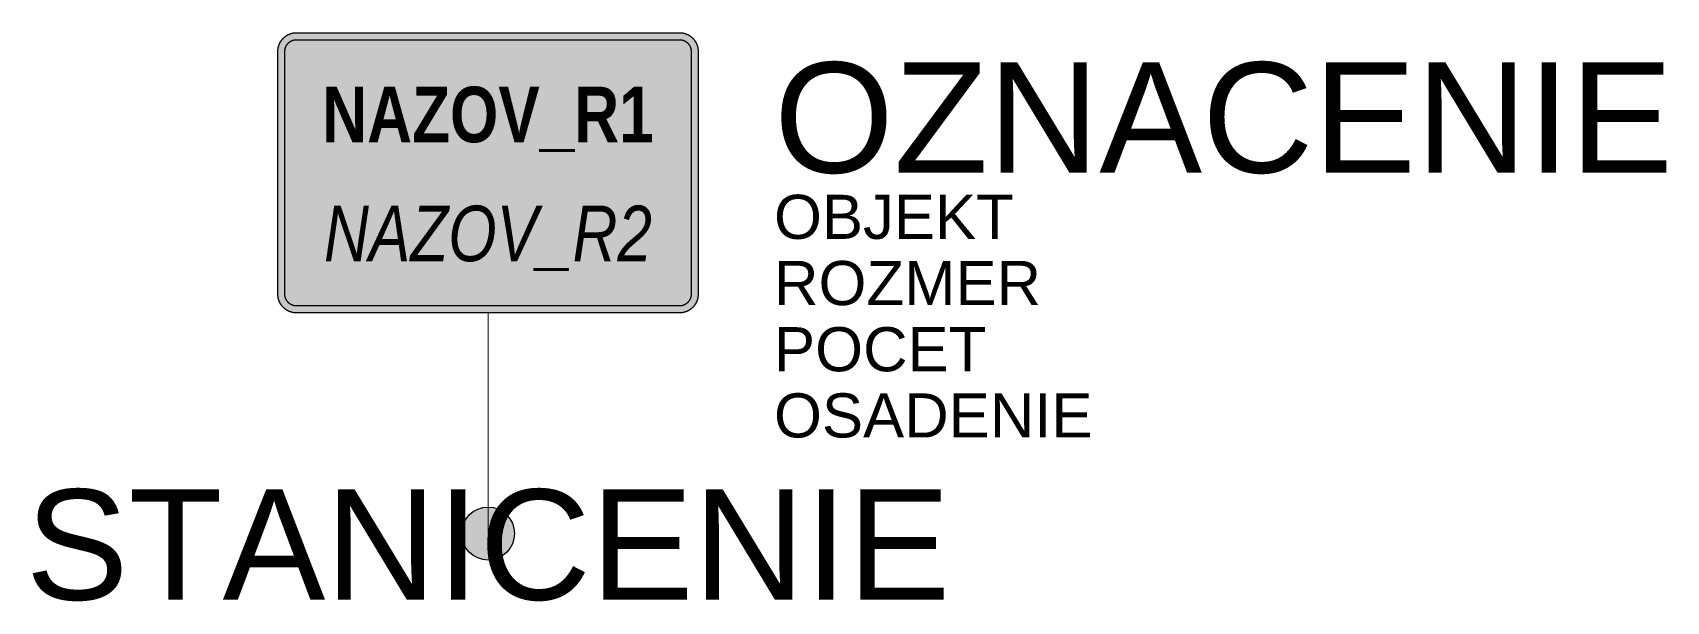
# Model space of a CAD drawing. Header units: metres. Extents: x -10.3 to 26.7, y -1.5 to 11.4.
import ezdxf
from ezdxf.enums import TextEntityAlignment as Align

# ---------------------------------------------------------------- set-up
doc = ezdxf.new("R2010")
doc.units = ezdxf.units.M
doc.layers.get('Defpoints').update_dxf_attribs({"color": 140, "lineweight": 5})
doc.styles.add('DZ', font='arialbd.ttf')
doc.styles.add('DZ-Italic', font='ariali.ttf')
doc.styles.get("Standard").update_dxf_attribs({"font": 'arial.ttf'})

msp = doc.modelspace()

# ---------------------------------------------------------------- hatches: boundary and pattern name
at = {"true_color": 0xf1efea}
msp.add_hatch(color=7, dxfattribs=at).paths.add_polyline_path([(-4.339, 5), (-4.344, 5), (-4.35, 5), (-4.355, 5), (-4.36, 5), (-4.365, 5.001), (-4.371, 5.001), (-4.376, 5.002), (-4.381, 5.002), (-4.386, 5.003), (-4.391, 5.003), (-4.397, 5.004), (-4.402, 5.005), (-4.407, 5.005), (-4.412, 5.006), (-4.417, 5.007), (-4.422, 5.008), (-4.427, 5.009), (-4.432, 5.01), (-4.437, 5.012), (-4.442, 5.013), (-4.447, 5.014), (-4.452, 5.015), (-4.457, 5.017), (-4.462, 5.018), (-4.467, 5.02), (-4.472, 5.021), (-4.477, 5.023), (-4.482, 5.025), (-4.487, 5.027), (-4.492, 5.028), (-4.496, 5.03), (-4.501, 5.032), (-4.506, 5.034), (-4.511, 5.036), (-4.515, 5.038), (-4.52, 5.041), (-4.525, 5.043), (-4.529, 5.045), (-4.534, 5.047), (-4.539, 5.05), (-4.543, 5.052), (-4.548, 5.055), (-4.552, 5.057), (-4.556, 5.06), (-4.561, 5.063), (-4.565, 5.065), (-4.57, 5.068), (-4.574, 5.071), (-4.578, 5.074), (-4.583, 5.077), (-4.587, 5.08), (-4.591, 5.083), (-4.595, 5.086), (-4.599, 5.089), (-4.603, 5.093), (-4.607, 5.096), (-4.612, 5.099), (-4.615, 5.103), (-4.619, 5.106), (-4.623, 5.109), (-4.627, 5.113), (-4.631, 5.117), (-4.635, 5.12), (-4.638, 5.124), (-4.642, 5.128), (-4.646, 5.131), (-4.649, 5.135), (-4.653, 5.139), (-4.656, 5.143), (-4.66, 5.147), (-4.663, 5.151), (-4.667, 5.155), (-4.67, 5.159), (-4.673, 5.163), (-4.676, 5.167), (-4.679, 5.171), (-4.683, 5.176), (-4.686, 5.18), (-4.688, 5.184), (-4.691, 5.188), (-4.694, 5.193), (-4.697, 5.197), (-4.7, 5.201), (-4.702, 5.206), (-4.705, 5.21), (-4.708, 5.215), (-4.71, 5.219), (-4.713, 5.224), (-4.715, 5.229), (-4.717, 5.233), (-4.72, 5.238), (-4.722, 5.242), (-4.724, 5.247), (-4.726, 5.252), (-4.728, 5.256), (-4.73, 5.261), (-4.732, 5.266), (-4.734, 5.271), (-4.736, 5.276), (-4.738, 5.281), (-4.739, 5.285), (-4.741, 5.29), (-4.743, 5.295), (-4.744, 5.3), (-4.746, 5.305), (-4.747, 5.31), (-4.748, 5.315), (-4.75, 5.32), (-4.751, 5.325), (-4.752, 5.33), (-4.753, 5.335), (-4.754, 5.34), (-4.755, 5.345), (-4.756, 5.351), (-4.757, 5.356), (-4.758, 5.361), (-4.759, 5.366), (-4.759, 5.371), (-4.76, 5.376), (-4.76, 5.381), (-4.761, 5.387), (-4.761, 5.392), (-4.762, 5.397), (-4.762, 5.402), (-4.762, 5.408), (-4.762, 5.413), (-4.763, 5.418), (-4.763, 5.423), (-4.762, 10.927), (-4.763, 10.932), (-4.762, 10.937), (-4.762, 10.942), (-4.762, 10.948), (-4.762, 10.953), (-4.761, 10.958), (-4.761, 10.963), (-4.76, 10.968), (-4.76, 10.974), (-4.759, 10.979), (-4.759, 10.984), (-4.758, 10.989), (-4.757, 10.994), (-4.756, 10.999), (-4.755, 11.004), (-4.754, 11.01), (-4.753, 11.015), (-4.752, 11.02), (-4.751, 11.025), (-4.75, 11.03), (-4.748, 11.035), (-4.747, 11.04), (-4.746, 11.045), (-4.744, 11.05), (-4.743, 11.055), (-4.741, 11.06), (-4.739, 11.064), (-4.738, 11.069), (-4.736, 11.074), (-4.734, 11.079), (-4.732, 11.084), (-4.73, 11.089), (-4.728, 11.093), (-4.726, 11.098), (-4.724, 11.103), (-4.722, 11.108), (-4.72, 11.112), (-4.717, 11.117), (-4.715, 11.121), (-4.713, 11.126), (-4.71, 11.131), (-4.708, 11.135), (-4.705, 11.14), (-4.702, 11.144), (-4.7, 11.148), (-4.697, 11.153), (-4.694, 11.157), (-4.691, 11.161), (-4.688, 11.166), (-4.686, 11.17), (-4.683, 11.174), (-4.679, 11.178), (-4.676, 11.183), (-4.673, 11.187), (-4.67, 11.191), (-4.667, 11.195), (-4.663, 11.199), (-4.66, 11.203), (-4.656, 11.207), (-4.653, 11.211), (-4.649, 11.215), (-4.646, 11.218), (-4.642, 11.222), (-4.638, 11.226), (-4.635, 11.23), (-4.631, 11.233), (-4.627, 11.237), (-4.623, 11.24), (-4.619, 11.244), (-4.615, 11.247), (-4.612, 11.251), (-4.607, 11.254), (-4.603, 11.257), (-4.599, 11.261), (-4.595, 11.264), (-4.591, 11.267), (-4.587, 11.27), (-4.583, 11.273), (-4.578, 11.276), (-4.574, 11.279), (-4.57, 11.282), (-4.565, 11.284), (-4.561, 11.287), (-4.556, 11.29), (-4.552, 11.293), (-4.548, 11.295), (-4.543, 11.298), (-4.539, 11.3), (-4.534, 11.302), (-4.529, 11.305), (-4.525, 11.307), (-4.52, 11.309), (-4.515, 11.312), (-4.511, 11.314), (-4.506, 11.316), (-4.501, 11.318), (-4.496, 11.32), (-4.492, 11.322), (-4.487, 11.323), (-4.482, 11.325), (-4.477, 11.327), (-4.472, 11.329), (-4.467, 11.33), (-4.462, 11.332), (-4.457, 11.333), (-4.452, 11.335), (-4.447, 11.336), (-4.442, 11.337), (-4.437, 11.338), (-4.432, 11.34), (-4.427, 11.341), (-4.422, 11.342), (-4.417, 11.343), (-4.412, 11.344), (-4.407, 11.345), (-4.402, 11.345), (-4.397, 11.346), (-4.391, 11.347), (-4.386, 11.347), (-4.381, 11.348), (-4.376, 11.348), (-4.371, 11.349), (-4.365, 11.349), (-4.36, 11.349), (-4.355, 11.35), (-4.35, 11.35), (-4.344, 11.35), (-4.339, 11.35), (4.339, 11.35), (4.344, 11.35), (4.35, 11.35), (4.355, 11.35), (4.36, 11.349), (4.365, 11.349), (4.371, 11.349), (4.376, 11.348), (4.381, 11.348), (4.386, 11.347), (4.391, 11.347), (4.396, 11.346), (4.402, 11.345), (4.407, 11.345), (4.412, 11.344), (4.417, 11.343), (4.422, 11.342), (4.427, 11.341), (4.432, 11.34), (4.437, 11.338), (4.442, 11.337), (4.447, 11.336), (4.452, 11.335), (4.457, 11.333), (4.462, 11.332), (4.467, 11.33), (4.472, 11.329), (4.477, 11.327), (4.482, 11.325), (4.487, 11.323), (4.492, 11.322), (4.496, 11.32), (4.501, 11.318), (4.506, 11.316), (4.511, 11.314), (4.515, 11.312), (4.52, 11.309), (4.525, 11.307), (4.529, 11.305), (4.534, 11.302), (4.539, 11.3), (4.543, 11.298), (4.548, 11.295), (4.552, 11.293), (4.556, 11.29), (4.561, 11.287), (4.565, 11.284), (4.57, 11.282), (4.574, 11.279), (4.578, 11.276), (4.583, 11.273), (4.587, 11.27), (4.591, 11.267), (4.595, 11.264), (4.599, 11.261), (4.603, 11.257), (4.607, 11.254), (4.611, 11.251), (4.615, 11.247), (4.619, 11.244), (4.623, 11.24), (4.627, 11.237), (4.631, 11.233), (4.635, 11.23), (4.638, 11.226), (4.642, 11.222), (4.646, 11.218), (4.649, 11.215), (4.653, 11.211), (4.656, 11.207), (4.66, 11.203), (4.663, 11.199), (4.667, 11.195), (4.67, 11.191), (4.673, 11.187), (4.676, 11.183), (4.679, 11.178), (4.683, 11.174), (4.685, 11.17), (4.688, 11.166), (4.691, 11.161), (4.694, 11.157), (4.697, 11.153), (4.7, 11.148), (4.702, 11.144), (4.705, 11.14), (4.708, 11.135), (4.71, 11.131), (4.713, 11.126), (4.715, 11.121), (4.717, 11.117), (4.72, 11.112), (4.722, 11.108), (4.724, 11.103), (4.726, 11.098), (4.728, 11.093), (4.73, 11.089), (4.732, 11.084), (4.734, 11.079), (4.736, 11.074), (4.738, 11.069), (4.739, 11.064), (4.741, 11.06), (4.743, 11.055), (4.744, 11.05), (4.746, 11.045), (4.747, 11.04), (4.748, 11.035), (4.75, 11.03), (4.751, 11.025), (4.752, 11.02), (4.753, 11.015), (4.754, 11.01), (4.755, 11.004), (4.756, 10.999), (4.757, 10.994), (4.758, 10.989), (4.759, 10.984), (4.759, 10.979), (4.76, 10.974), (4.76, 10.968), (4.761, 10.963), (4.761, 10.958), (4.762, 10.953), (4.762, 10.948), (4.762, 10.942), (4.762, 10.937), (4.762, 10.932), (4.762, 10.927), (4.763, 5.423), (4.762, 5.418), (4.762, 5.413), (4.762, 5.408), (4.762, 5.402), (4.762, 5.397), (4.761, 5.392), (4.761, 5.387), (4.76, 5.381), (4.76, 5.376), (4.759, 5.371), (4.759, 5.366), (4.758, 5.361), (4.757, 5.356), (4.756, 5.351), (4.755, 5.345), (4.754, 5.34), (4.753, 5.335), (4.752, 5.33), (4.751, 5.325), (4.75, 5.32), (4.748, 5.315), (4.747, 5.31), (4.746, 5.305), (4.744, 5.3), (4.743, 5.295), (4.741, 5.29), (4.739, 5.285), (4.738, 5.281), (4.736, 5.276), (4.734, 5.271), (4.732, 5.266), (4.73, 5.261), (4.728, 5.256), (4.726, 5.252), (4.724, 5.247), (4.722, 5.242), (4.72, 5.238), (4.717, 5.233), (4.715, 5.229), (4.713, 5.224), (4.71, 5.219), (4.708, 5.215), (4.705, 5.21), (4.702, 5.206), (4.7, 5.201), (4.697, 5.197), (4.694, 5.193), (4.691, 5.188), (4.688, 5.184), (4.685, 5.18), (4.683, 5.176), (4.679, 5.171), (4.676, 5.167), (4.673, 5.163), (4.67, 5.159), (4.667, 5.155), (4.663, 5.151), (4.66, 5.147), (4.656, 5.143), (4.653, 5.139), (4.649, 5.135), (4.646, 5.131), (4.642, 5.128), (4.638, 5.124), (4.635, 5.12), (4.631, 5.117), (4.627, 5.113), (4.623, 5.109), (4.619, 5.106), (4.615, 5.103), (4.611, 5.099), (4.607, 5.096), (4.603, 5.093), (4.599, 5.089), (4.595, 5.086), (4.591, 5.083), (4.587, 5.08), (4.583, 5.077), (4.578, 5.074), (4.574, 5.071), (4.57, 5.068), (4.565, 5.065), (4.561, 5.063), (4.556, 5.06), (4.552, 5.057), (4.548, 5.055), (4.543, 5.052), (4.539, 5.05), (4.534, 5.047), (4.529, 5.045), (4.525, 5.043), (4.52, 5.041), (4.515, 5.038), (4.511, 5.036), (4.506, 5.034), (4.501, 5.032), (4.496, 5.03), (4.492, 5.028), (4.487, 5.027), (4.482, 5.025), (4.477, 5.023), (4.472, 5.021), (4.467, 5.02), (4.462, 5.018), (4.457, 5.017), (4.452, 5.015), (4.447, 5.014), (4.442, 5.013), (4.437, 5.012), (4.432, 5.01), (4.427, 5.009), (4.422, 5.008), (4.417, 5.007), (4.412, 5.006), (4.407, 5.005), (4.402, 5.005), (4.396, 5.004), (4.391, 5.003), (4.386, 5.003), (4.381, 5.002), (4.376, 5.002), (4.371, 5.001), (4.365, 5.001), (4.36, 5), (4.355, 5), (4.35, 5), (4.344, 5), (4.339, 5)])
at = {"true_color": 0x828282}
msp.add_hatch(color=8, dxfattribs=at).paths.add_polyline_path([(-4.339, 5.159), (-4.346, 5.159), (-4.353, 5.159), (-4.36, 5.159), (-4.366, 5.16), (-4.373, 5.161), (-4.379, 5.162), (-4.386, 5.163), (-4.393, 5.164), (-4.399, 5.166), (-4.405, 5.167), (-4.412, 5.169), (-4.418, 5.171), (-4.424, 5.173), (-4.43, 5.175), (-4.436, 5.177), (-4.442, 5.18), (-4.448, 5.182), (-4.454, 5.185), (-4.46, 5.188), (-4.465, 5.191), (-4.471, 5.194), (-4.476, 5.197), (-4.482, 5.2), (-4.487, 5.204), (-4.492, 5.207), (-4.498, 5.211), (-4.503, 5.215), (-4.507, 5.219), (-4.512, 5.223), (-4.517, 5.227), (-4.522, 5.232), (-4.526, 5.236), (-4.531, 5.241), (-4.535, 5.245), (-4.539, 5.25), (-4.543, 5.255), (-4.547, 5.26), (-4.551, 5.265), (-4.555, 5.27), (-4.559, 5.275), (-4.562, 5.281), (-4.565, 5.286), (-4.569, 5.292), (-4.572, 5.297), (-4.575, 5.303), (-4.578, 5.309), (-4.58, 5.314), (-4.583, 5.32), (-4.585, 5.326), (-4.588, 5.332), (-4.59, 5.338), (-4.592, 5.345), (-4.594, 5.351), (-4.595, 5.357), (-4.597, 5.364), (-4.598, 5.37), (-4.6, 5.376), (-4.601, 5.383), (-4.602, 5.39), (-4.602, 5.396), (-4.603, 5.403), (-4.603, 5.41), (-4.604, 5.417), (-4.604, 5.423), (-4.604, 10.927), (-4.604, 10.933), (-4.603, 10.94), (-4.603, 10.947), (-4.602, 10.954), (-4.602, 10.96), (-4.601, 10.967), (-4.6, 10.973), (-4.598, 10.98), (-4.597, 10.986), (-4.595, 10.993), (-4.594, 10.999), (-4.592, 11.005), (-4.59, 11.011), (-4.588, 11.018), (-4.585, 11.024), (-4.583, 11.03), (-4.58, 11.035), (-4.578, 11.041), (-4.575, 11.047), (-4.572, 11.053), (-4.569, 11.058), (-4.565, 11.064), (-4.562, 11.069), (-4.559, 11.075), (-4.555, 11.08), (-4.551, 11.085), (-4.547, 11.09), (-4.543, 11.095), (-4.539, 11.1), (-4.535, 11.105), (-4.531, 11.109), (-4.526, 11.114), (-4.522, 11.118), (-4.517, 11.122), (-4.512, 11.127), (-4.507, 11.131), (-4.503, 11.135), (-4.498, 11.139), (-4.492, 11.142), (-4.487, 11.146), (-4.482, 11.149), (-4.476, 11.153), (-4.471, 11.156), (-4.465, 11.159), (-4.46, 11.162), (-4.454, 11.165), (-4.448, 11.168), (-4.442, 11.17), (-4.436, 11.173), (-4.43, 11.175), (-4.424, 11.177), (-4.418, 11.179), (-4.412, 11.181), (-4.405, 11.183), (-4.399, 11.184), (-4.393, 11.186), (-4.386, 11.187), (-4.379, 11.188), (-4.373, 11.189), (-4.366, 11.19), (-4.36, 11.19), (-4.353, 11.191), (-4.346, 11.191), (-4.339, 11.191), (4.339, 11.191), (4.346, 11.191), (4.353, 11.191), (4.36, 11.19), (4.366, 11.19), (4.373, 11.189), (4.379, 11.188), (4.386, 11.187), (4.392, 11.186), (4.399, 11.184), (4.405, 11.183), (4.412, 11.181), (4.418, 11.179), (4.424, 11.177), (4.43, 11.175), (4.436, 11.173), (4.442, 11.17), (4.448, 11.168), (4.454, 11.165), (4.46, 11.162), (4.465, 11.159), (4.471, 11.156), (4.476, 11.153), (4.482, 11.149), (4.487, 11.146), (4.492, 11.142), (4.497, 11.139), (4.502, 11.135), (4.507, 11.131), (4.512, 11.127), (4.517, 11.122), (4.522, 11.118), (4.526, 11.114), (4.531, 11.109), (4.535, 11.105), (4.539, 11.1), (4.543, 11.095), (4.547, 11.09), (4.551, 11.085), (4.555, 11.08), (4.559, 11.075), (4.562, 11.069), (4.565, 11.064), (4.569, 11.058), (4.572, 11.053), (4.575, 11.047), (4.578, 11.041), (4.58, 11.035), (4.583, 11.03), (4.585, 11.024), (4.588, 11.018), (4.59, 11.011), (4.592, 11.005), (4.594, 10.999), (4.595, 10.993), (4.597, 10.986), (4.598, 10.98), (4.6, 10.973), (4.601, 10.967), (4.602, 10.96), (4.602, 10.954), (4.603, 10.947), (4.603, 10.94), (4.604, 10.933), (4.604, 10.927), (4.604, 5.423), (4.604, 5.417), (4.603, 5.41), (4.603, 5.403), (4.602, 5.396), (4.602, 5.39), (4.601, 5.383), (4.6, 5.376), (4.598, 5.37), (4.597, 5.364), (4.595, 5.357), (4.594, 5.351), (4.592, 5.345), (4.59, 5.338), (4.588, 5.332), (4.585, 5.326), (4.583, 5.32), (4.58, 5.314), (4.578, 5.309), (4.575, 5.303), (4.572, 5.297), (4.569, 5.292), (4.565, 5.286), (4.562, 5.281), (4.559, 5.275), (4.555, 5.27), (4.551, 5.265), (4.547, 5.26), (4.543, 5.255), (4.539, 5.25), (4.535, 5.245), (4.531, 5.241), (4.526, 5.236), (4.522, 5.232), (4.517, 5.227), (4.512, 5.223), (4.507, 5.219), (4.502, 5.215), (4.497, 5.211), (4.492, 5.207), (4.487, 5.204), (4.482, 5.2), (4.476, 5.197), (4.471, 5.194), (4.465, 5.191), (4.46, 5.188), (4.454, 5.185), (4.448, 5.182), (4.442, 5.18), (4.436, 5.177), (4.43, 5.175), (4.424, 5.173), (4.418, 5.171), (4.412, 5.169), (4.405, 5.167), (4.399, 5.166), (4.392, 5.164), (4.386, 5.163), (4.379, 5.162), (4.373, 5.161), (4.366, 5.16), (4.36, 5.159), (4.353, 5.159), (4.346, 5.159), (4.339, 5.159)])
h = msp.add_hatch(color=0)
h.dxf.hatch_style = 1
h.paths.add_polyline_path([(0.6, 0, 1), (-0.6, 0, 1)])

# ---------------------------------------------------------------- linework, layer by layer
at = {"lineweight": 9}
msp.add_line((0, 5), (0, 2.5), dxfattribs=at)
at = {"color": 0, "lineweight": 9}
msp.add_line((0, 2.5), (0, 0), dxfattribs=at)
at = {"color": 7, "true_color": 0xf1efea}
msp.add_lwpolyline([(-4.339, 5), (-4.344, 5), (-4.35, 5), (-4.355, 5), (-4.36, 5), (-4.365, 5.001), (-4.371, 5.001), (-4.376, 5.002), (-4.381, 5.002), (-4.386, 5.003), (-4.391, 5.003), (-4.397, 5.004), (-4.402, 5.005), (-4.407, 5.005), (-4.412, 5.006), (-4.417, 5.007), (-4.422, 5.008), (-4.427, 5.009), (-4.432, 5.01), (-4.437, 5.012), (-4.442, 5.013), (-4.447, 5.014), (-4.452, 5.015), (-4.457, 5.017), (-4.462, 5.018), (-4.467, 5.02), (-4.472, 5.021), (-4.477, 5.023), (-4.482, 5.025), (-4.487, 5.027), (-4.492, 5.028), (-4.496, 5.03), (-4.501, 5.032), (-4.506, 5.034), (-4.511, 5.036), (-4.515, 5.038), (-4.52, 5.041), (-4.525, 5.043), (-4.529, 5.045), (-4.534, 5.047), (-4.539, 5.05), (-4.543, 5.052), (-4.548, 5.055), (-4.552, 5.057), (-4.556, 5.06), (-4.561, 5.063), (-4.565, 5.065), (-4.57, 5.068), (-4.574, 5.071), (-4.578, 5.074), (-4.583, 5.077), (-4.587, 5.08), (-4.591, 5.083), (-4.595, 5.086), (-4.599, 5.089), (-4.603, 5.093), (-4.607, 5.096), (-4.612, 5.099), (-4.615, 5.103), (-4.619, 5.106), (-4.623, 5.109), (-4.627, 5.113), (-4.631, 5.117), (-4.635, 5.12), (-4.638, 5.124), (-4.642, 5.128), (-4.646, 5.131), (-4.649, 5.135), (-4.653, 5.139), (-4.656, 5.143), (-4.66, 5.147), (-4.663, 5.151), (-4.667, 5.155), (-4.67, 5.159), (-4.673, 5.163), (-4.676, 5.167), (-4.679, 5.171), (-4.683, 5.176), (-4.686, 5.18), (-4.688, 5.184), (-4.691, 5.188), (-4.694, 5.193), (-4.697, 5.197), (-4.7, 5.201), (-4.702, 5.206), (-4.705, 5.21), (-4.708, 5.215), (-4.71, 5.219), (-4.713, 5.224), (-4.715, 5.229), (-4.717, 5.233), (-4.72, 5.238), (-4.722, 5.242), (-4.724, 5.247), (-4.726, 5.252), (-4.728, 5.256), (-4.73, 5.261), (-4.732, 5.266), (-4.734, 5.271), (-4.736, 5.276), (-4.738, 5.281), (-4.739, 5.285), (-4.741, 5.29), (-4.743, 5.295), (-4.744, 5.3), (-4.746, 5.305), (-4.747, 5.31), (-4.748, 5.315), (-4.75, 5.32), (-4.751, 5.325), (-4.752, 5.33), (-4.753, 5.335), (-4.754, 5.34), (-4.755, 5.345), (-4.756, 5.351), (-4.757, 5.356), (-4.758, 5.361), (-4.759, 5.366), (-4.759, 5.371), (-4.76, 5.376), (-4.76, 5.381), (-4.761, 5.387), (-4.761, 5.392), (-4.762, 5.397), (-4.762, 5.402), (-4.762, 5.408), (-4.762, 5.413), (-4.763, 5.418), (-4.763, 5.423), (-4.762, 10.927), (-4.763, 10.932), (-4.762, 10.937), (-4.762, 10.942), (-4.762, 10.948), (-4.762, 10.953), (-4.761, 10.958), (-4.761, 10.963), (-4.76, 10.968), (-4.76, 10.974), (-4.759, 10.979), (-4.759, 10.984), (-4.758, 10.989), (-4.757, 10.994), (-4.756, 10.999), (-4.755, 11.004), (-4.754, 11.01), (-4.753, 11.015), (-4.752, 11.02), (-4.751, 11.025), (-4.75, 11.03), (-4.748, 11.035), (-4.747, 11.04), (-4.746, 11.045), (-4.744, 11.05), (-4.743, 11.055), (-4.741, 11.06), (-4.739, 11.064), (-4.738, 11.069), (-4.736, 11.074), (-4.734, 11.079), (-4.732, 11.084), (-4.73, 11.089), (-4.728, 11.093), (-4.726, 11.098), (-4.724, 11.103), (-4.722, 11.108), (-4.72, 11.112), (-4.717, 11.117), (-4.715, 11.121), (-4.713, 11.126), (-4.71, 11.131), (-4.708, 11.135), (-4.705, 11.14), (-4.702, 11.144), (-4.7, 11.148), (-4.697, 11.153), (-4.694, 11.157), (-4.691, 11.161), (-4.688, 11.166), (-4.686, 11.17), (-4.683, 11.174), (-4.679, 11.178), (-4.676, 11.183), (-4.673, 11.187), (-4.67, 11.191), (-4.667, 11.195), (-4.663, 11.199), (-4.66, 11.203), (-4.656, 11.207), (-4.653, 11.211), (-4.649, 11.215), (-4.646, 11.218), (-4.642, 11.222), (-4.638, 11.226), (-4.635, 11.23), (-4.631, 11.233), (-4.627, 11.237), (-4.623, 11.24), (-4.619, 11.244), (-4.615, 11.247), (-4.612, 11.251), (-4.607, 11.254), (-4.603, 11.257), (-4.599, 11.261), (-4.595, 11.264), (-4.591, 11.267), (-4.587, 11.27), (-4.583, 11.273), (-4.578, 11.276), (-4.574, 11.279), (-4.57, 11.282), (-4.565, 11.284), (-4.561, 11.287), (-4.556, 11.29), (-4.552, 11.293), (-4.548, 11.295), (-4.543, 11.298), (-4.539, 11.3), (-4.534, 11.302), (-4.529, 11.305), (-4.525, 11.307), (-4.52, 11.309), (-4.515, 11.312), (-4.511, 11.314), (-4.506, 11.316), (-4.501, 11.318), (-4.496, 11.32), (-4.492, 11.322), (-4.487, 11.323), (-4.482, 11.325), (-4.477, 11.327), (-4.472, 11.329), (-4.467, 11.33), (-4.462, 11.332), (-4.457, 11.333), (-4.452, 11.335), (-4.447, 11.336), (-4.442, 11.337), (-4.437, 11.338), (-4.432, 11.34), (-4.427, 11.341), (-4.422, 11.342), (-4.417, 11.343), (-4.412, 11.344), (-4.407, 11.345), (-4.402, 11.345), (-4.397, 11.346), (-4.391, 11.347), (-4.386, 11.347), (-4.381, 11.348), (-4.376, 11.348), (-4.371, 11.349), (-4.365, 11.349), (-4.36, 11.349), (-4.355, 11.35), (-4.35, 11.35), (-4.344, 11.35), (-4.339, 11.35), (4.339, 11.35), (4.344, 11.35), (4.35, 11.35), (4.355, 11.35), (4.36, 11.349), (4.365, 11.349), (4.371, 11.349), (4.376, 11.348), (4.381, 11.348), (4.386, 11.347), (4.391, 11.347), (4.396, 11.346), (4.402, 11.345), (4.407, 11.345), (4.412, 11.344), (4.417, 11.343), (4.422, 11.342), (4.427, 11.341), (4.432, 11.34), (4.437, 11.338), (4.442, 11.337), (4.447, 11.336), (4.452, 11.335), (4.457, 11.333), (4.462, 11.332), (4.467, 11.33), (4.472, 11.329), (4.477, 11.327), (4.482, 11.325), (4.487, 11.323), (4.492, 11.322), (4.496, 11.32), (4.501, 11.318), (4.506, 11.316), (4.511, 11.314), (4.515, 11.312), (4.52, 11.309), (4.525, 11.307), (4.529, 11.305), (4.534, 11.302), (4.539, 11.3), (4.543, 11.298), (4.548, 11.295), (4.552, 11.293), (4.556, 11.29), (4.561, 11.287), (4.565, 11.284), (4.57, 11.282), (4.574, 11.279), (4.578, 11.276), (4.583, 11.273), (4.587, 11.27), (4.591, 11.267), (4.595, 11.264), (4.599, 11.261), (4.603, 11.257), (4.607, 11.254), (4.611, 11.251), (4.615, 11.247), (4.619, 11.244), (4.623, 11.24), (4.627, 11.237), (4.631, 11.233), (4.635, 11.23), (4.638, 11.226), (4.642, 11.222), (4.646, 11.218), (4.649, 11.215), (4.653, 11.211), (4.656, 11.207), (4.66, 11.203), (4.663, 11.199), (4.667, 11.195), (4.67, 11.191), (4.673, 11.187), (4.676, 11.183), (4.679, 11.178), (4.683, 11.174), (4.685, 11.17), (4.688, 11.166), (4.691, 11.161), (4.694, 11.157), (4.697, 11.153), (4.7, 11.148), (4.702, 11.144), (4.705, 11.14), (4.708, 11.135), (4.71, 11.131), (4.713, 11.126), (4.715, 11.121), (4.717, 11.117), (4.72, 11.112), (4.722, 11.108), (4.724, 11.103), (4.726, 11.098), (4.728, 11.093), (4.73, 11.089), (4.732, 11.084), (4.734, 11.079), (4.736, 11.074), (4.738, 11.069), (4.739, 11.064), (4.741, 11.06), (4.743, 11.055), (4.744, 11.05), (4.746, 11.045), (4.747, 11.04), (4.748, 11.035), (4.75, 11.03), (4.751, 11.025), (4.752, 11.02), (4.753, 11.015), (4.754, 11.01), (4.755, 11.004), (4.756, 10.999), (4.757, 10.994), (4.758, 10.989), (4.759, 10.984), (4.759, 10.979), (4.76, 10.974), (4.76, 10.968), (4.761, 10.963), (4.761, 10.958), (4.762, 10.953), (4.762, 10.948), (4.762, 10.942), (4.762, 10.937), (4.762, 10.932), (4.762, 10.927), (4.763, 5.423), (4.762, 5.418), (4.762, 5.413), (4.762, 5.408), (4.762, 5.402), (4.762, 5.397), (4.761, 5.392), (4.761, 5.387), (4.76, 5.381), (4.76, 5.376), (4.759, 5.371), (4.759, 5.366), (4.758, 5.361), (4.757, 5.356), (4.756, 5.351), (4.755, 5.345), (4.754, 5.34), (4.753, 5.335), (4.752, 5.33), (4.751, 5.325), (4.75, 5.32), (4.748, 5.315), (4.747, 5.31), (4.746, 5.305), (4.744, 5.3), (4.743, 5.295), (4.741, 5.29), (4.739, 5.285), (4.738, 5.281), (4.736, 5.276), (4.734, 5.271), (4.732, 5.266), (4.73, 5.261), (4.728, 5.256), (4.726, 5.252), (4.724, 5.247), (4.722, 5.242), (4.72, 5.238), (4.717, 5.233), (4.715, 5.229), (4.713, 5.224), (4.71, 5.219), (4.708, 5.215), (4.705, 5.21), (4.702, 5.206), (4.7, 5.201), (4.697, 5.197), (4.694, 5.193), (4.691, 5.188), (4.688, 5.184), (4.685, 5.18), (4.683, 5.176), (4.679, 5.171), (4.676, 5.167), (4.673, 5.163), (4.67, 5.159), (4.667, 5.155), (4.663, 5.151), (4.66, 5.147), (4.656, 5.143), (4.653, 5.139), (4.649, 5.135), (4.646, 5.131), (4.642, 5.128), (4.638, 5.124), (4.635, 5.12), (4.631, 5.117), (4.627, 5.113), (4.623, 5.109), (4.619, 5.106), (4.615, 5.103), (4.611, 5.099), (4.607, 5.096), (4.603, 5.093), (4.599, 5.089), (4.595, 5.086), (4.591, 5.083), (4.587, 5.08), (4.583, 5.077), (4.578, 5.074), (4.574, 5.071), (4.57, 5.068), (4.565, 5.065), (4.561, 5.063), (4.556, 5.06), (4.552, 5.057), (4.548, 5.055), (4.543, 5.052), (4.539, 5.05), (4.534, 5.047), (4.529, 5.045), (4.525, 5.043), (4.52, 5.041), (4.515, 5.038), (4.511, 5.036), (4.506, 5.034), (4.501, 5.032), (4.496, 5.03), (4.492, 5.028), (4.487, 5.027), (4.482, 5.025), (4.477, 5.023), (4.472, 5.021), (4.467, 5.02), (4.462, 5.018), (4.457, 5.017), (4.452, 5.015), (4.447, 5.014), (4.442, 5.013), (4.437, 5.012), (4.432, 5.01), (4.427, 5.009), (4.422, 5.008), (4.417, 5.007), (4.412, 5.006), (4.407, 5.005), (4.402, 5.005), (4.396, 5.004), (4.391, 5.003), (4.386, 5.003), (4.381, 5.002), (4.376, 5.002), (4.371, 5.001), (4.365, 5.001), (4.36, 5), (4.355, 5), (4.35, 5), (4.344, 5), (4.339, 5), (-4.339, 5)], dxfattribs=at)
at = {"color": 8, "true_color": 0x828282}
msp.add_lwpolyline([(-4.339, 5.159), (-4.346, 5.159), (-4.353, 5.159), (-4.36, 5.159), (-4.366, 5.16), (-4.373, 5.161), (-4.379, 5.162), (-4.386, 5.163), (-4.393, 5.164), (-4.399, 5.166), (-4.405, 5.167), (-4.412, 5.169), (-4.418, 5.171), (-4.424, 5.173), (-4.43, 5.175), (-4.436, 5.177), (-4.442, 5.18), (-4.448, 5.182), (-4.454, 5.185), (-4.46, 5.188), (-4.465, 5.191), (-4.471, 5.194), (-4.476, 5.197), (-4.482, 5.2), (-4.487, 5.204), (-4.492, 5.207), (-4.498, 5.211), (-4.503, 5.215), (-4.507, 5.219), (-4.512, 5.223), (-4.517, 5.227), (-4.522, 5.232), (-4.526, 5.236), (-4.531, 5.241), (-4.535, 5.245), (-4.539, 5.25), (-4.543, 5.255), (-4.547, 5.26), (-4.551, 5.265), (-4.555, 5.27), (-4.559, 5.275), (-4.562, 5.281), (-4.565, 5.286), (-4.569, 5.292), (-4.572, 5.297), (-4.575, 5.303), (-4.578, 5.309), (-4.58, 5.314), (-4.583, 5.32), (-4.585, 5.326), (-4.588, 5.332), (-4.59, 5.338), (-4.592, 5.345), (-4.594, 5.351), (-4.595, 5.357), (-4.597, 5.364), (-4.598, 5.37), (-4.6, 5.376), (-4.601, 5.383), (-4.602, 5.39), (-4.602, 5.396), (-4.603, 5.403), (-4.603, 5.41), (-4.604, 5.417), (-4.604, 5.423), (-4.604, 10.927), (-4.604, 10.933), (-4.603, 10.94), (-4.603, 10.947), (-4.602, 10.954), (-4.602, 10.96), (-4.601, 10.967), (-4.6, 10.973), (-4.598, 10.98), (-4.597, 10.986), (-4.595, 10.993), (-4.594, 10.999), (-4.592, 11.005), (-4.59, 11.011), (-4.588, 11.018), (-4.585, 11.024), (-4.583, 11.03), (-4.58, 11.035), (-4.578, 11.041), (-4.575, 11.047), (-4.572, 11.053), (-4.569, 11.058), (-4.565, 11.064), (-4.562, 11.069), (-4.559, 11.075), (-4.555, 11.08), (-4.551, 11.085), (-4.547, 11.09), (-4.543, 11.095), (-4.539, 11.1), (-4.535, 11.105), (-4.531, 11.109), (-4.526, 11.114), (-4.522, 11.118), (-4.517, 11.122), (-4.512, 11.127), (-4.507, 11.131), (-4.503, 11.135), (-4.498, 11.139), (-4.492, 11.142), (-4.487, 11.146), (-4.482, 11.149), (-4.476, 11.153), (-4.471, 11.156), (-4.465, 11.159), (-4.46, 11.162), (-4.454, 11.165), (-4.448, 11.168), (-4.442, 11.17), (-4.436, 11.173), (-4.43, 11.175), (-4.424, 11.177), (-4.418, 11.179), (-4.412, 11.181), (-4.405, 11.183), (-4.399, 11.184), (-4.393, 11.186), (-4.386, 11.187), (-4.379, 11.188), (-4.373, 11.189), (-4.366, 11.19), (-4.36, 11.19), (-4.353, 11.191), (-4.346, 11.191), (-4.339, 11.191), (4.339, 11.191), (4.346, 11.191), (4.353, 11.191), (4.36, 11.19), (4.366, 11.19), (4.373, 11.189), (4.379, 11.188), (4.386, 11.187), (4.392, 11.186), (4.399, 11.184), (4.405, 11.183), (4.412, 11.181), (4.418, 11.179), (4.424, 11.177), (4.43, 11.175), (4.436, 11.173), (4.442, 11.17), (4.448, 11.168), (4.454, 11.165), (4.46, 11.162), (4.465, 11.159), (4.471, 11.156), (4.476, 11.153), (4.482, 11.149), (4.487, 11.146), (4.492, 11.142), (4.497, 11.139), (4.502, 11.135), (4.507, 11.131), (4.512, 11.127), (4.517, 11.122), (4.522, 11.118), (4.526, 11.114), (4.531, 11.109), (4.535, 11.105), (4.539, 11.1), (4.543, 11.095), (4.547, 11.09), (4.551, 11.085), (4.555, 11.08), (4.559, 11.075), (4.562, 11.069), (4.565, 11.064), (4.569, 11.058), (4.572, 11.053), (4.575, 11.047), (4.578, 11.041), (4.58, 11.035), (4.583, 11.03), (4.585, 11.024), (4.588, 11.018), (4.59, 11.011), (4.592, 11.005), (4.594, 10.999), (4.595, 10.993), (4.597, 10.986), (4.598, 10.98), (4.6, 10.973), (4.601, 10.967), (4.602, 10.96), (4.602, 10.954), (4.603, 10.947), (4.603, 10.94), (4.604, 10.933), (4.604, 10.927), (4.604, 5.423), (4.604, 5.417), (4.603, 5.41), (4.603, 5.403), (4.602, 5.396), (4.602, 5.39), (4.601, 5.383), (4.6, 5.376), (4.598, 5.37), (4.597, 5.364), (4.595, 5.357), (4.594, 5.351), (4.592, 5.345), (4.59, 5.338), (4.588, 5.332), (4.585, 5.326), (4.583, 5.32), (4.58, 5.314), (4.578, 5.309), (4.575, 5.303), (4.572, 5.297), (4.569, 5.292), (4.565, 5.286), (4.562, 5.281), (4.559, 5.275), (4.555, 5.27), (4.551, 5.265), (4.547, 5.26), (4.543, 5.255), (4.539, 5.25), (4.535, 5.245), (4.531, 5.241), (4.526, 5.236), (4.522, 5.232), (4.517, 5.227), (4.512, 5.223), (4.507, 5.219), (4.502, 5.215), (4.497, 5.211), (4.492, 5.207), (4.487, 5.204), (4.482, 5.2), (4.476, 5.197), (4.471, 5.194), (4.465, 5.191), (4.46, 5.188), (4.454, 5.185), (4.448, 5.182), (4.442, 5.18), (4.436, 5.177), (4.43, 5.175), (4.424, 5.173), (4.418, 5.171), (4.412, 5.169), (4.405, 5.167), (4.399, 5.166), (4.392, 5.164), (4.386, 5.163), (4.379, 5.162), (4.373, 5.161), (4.366, 5.16), (4.36, 5.159), (4.353, 5.159), (4.346, 5.159), (4.339, 5.159), (-4.339, 5.159)], dxfattribs=at)
at = {"color": 0}
msp.add_circle((0, 0), 0.6, dxfattribs=at)

# ---------------------------------------------------------------- texts
msp.add_attdef('OZNACENIE', (6.482, 8.177), '340-72', height=2.5)
at = {"color": 7, "true_color": 0xf1efea, "width": 0.8}
for tag, text, style, p in [('NAZOV_R1', 'Levický hrad', 'DZ', (0, 8.488)), ('NAZOV_R2', 'Léva vára', 'DZ-Italic', (0, 5.793))]:
    msp.add_attdef(tag, text=text, height=1.26, rotation=0.0001, dxfattribs=dict(at, style=style)).set_placement(p, align=Align.BOTTOM_CENTER)
msp.add_attdef('STANICENIE', text='', height=2.5).set_placement((0, 1), align=Align.TOP_CENTER)
at = {"layer": 'Defpoints'}
for tag, p, s in [('OBJEKT', (6.482, 6.677), 'Jestvujúci'), ('ROZMER', (6.482, 5.177), '600x900/840x1260'), ('POCET', (6.482, 3.677), ''), ('OSADENIE', (6.482, 2.177), '')]:
    msp.add_attdef(tag, p, s, height=1, dxfattribs=at)

doc.saveas('drawing.dxf')
